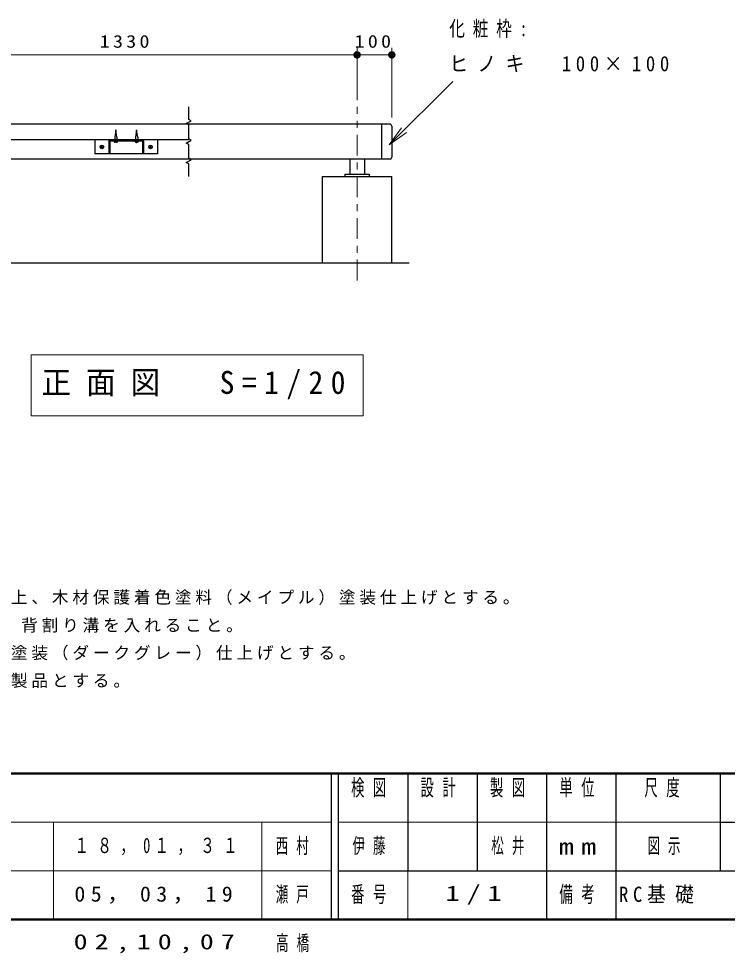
# Model space of a CAD drawing. Units: millimetres on the paper, scale 1:20. Extents: x -365 to 0, y -5 to 257.
# Drawn here: x -283.5 to -181.5, y -4.9 to 129.7 of the extents above; entities that cross this region are included whole.
import ezdxf

# ---------------------------------------------------------------- set-up
doc = ezdxf.new("R2010")
doc.units = ezdxf.units.MM
doc.linetypes.add('USER2', pattern=[6, 3, -1, 1, -1])
doc.layers.add('LY_1', color=7, linetype='Continuous', lineweight=25)
doc.layers.add('LY_3', color=7, linetype='Continuous', lineweight=13)
doc.styles.add('ＭＳ ゴシック', font='')
doc.styles.get('ＭＳ ゴシック').set_extended_font_data('MS Gothic')

# ---------------------------------------------------------------- blocks, each defined once
blk = doc.blocks.new('open_arrow')
at = {"color": 0, "linetype": 'Continuous', "lineweight": -2}
blk.add_lwpolyline([(7.5, 1.25), (0, 0), (7.5, -1.25)], dxfattribs=at)
blk = doc.blocks.new('filled_dot')
at = {"color": 0, "linetype": 'Continuous', "lineweight": -2, "const_width": 1.25}
blk.add_lwpolyline([(-0.625, 0, 1), (0.625, 0, 1)], format="xyb", close=True, dxfattribs=at)

msp = doc.modelspace()

# ---------------------------------------------------------------- linework, layer by layer
at = {"layer": 'LY_1', "lineweight": 13}
for p, q in [((-234.787, 118.036), (-234.787, 125.536)), ((-229.787, 115.536), (-229.787, 125.536)), ((-301.287, 124.536), (-234.787, 124.536)), ((-234.787, 124.536), (-229.787, 124.536)), ((-230.16, 111.567), (-221.02, 120.707)), ((-281.715, 81.347), (-281.715, 72.547)), ((-233.915, 81.347), (-281.715, 81.347)), ((-233.915, 72.547), (-233.915, 81.347)), ((-281.715, 72.547), (-233.915, 72.547))]:
    msp.add_line(p, q, dxfattribs=at)
at = {"layer": 'LY_1', "linetype": 'USER2', "lineweight": 13}
msp.add_line((-234.787, 92.036), (-234.787, 117.036), dxfattribs=at)
at = {"layer": 'LY_1'}
for p, q in [((-230.037, 114.536), (-301.037, 114.536)), ((-231.251, 114.536), (-231.251, 109.536)), ((-269.537, 113.726), (-269.692, 112.66)), ((-269.382, 112.66), (-269.537, 113.726)), ((-266.537, 113.726), (-266.692, 112.66)), ((-266.382, 112.66), (-266.537, 113.726)), ((-229.787, 114.286), (-229.787, 109.786)), ((-259.037, 112.286), (-302.037, 112.286)), ((-272.537, 112.286), (-272.537, 110.286)), ((-270.537, 112.126), (-270.537, 110.286)), ((-270.377, 112.126), (-270.377, 110.286)), ((-265.697, 112.126), (-270.377, 112.126)), ((-269.796, 112.058), (-269.799, 112.126)), ((-269.692, 112.66), (-269.692, 112.286)), ((-269.507, 112.036), (-269.567, 112.036)), ((-269.567, 111.932), (-269.567, 112.036)), ((-269.507, 111.932), (-269.507, 112.036)), ((-269.382, 112.66), (-269.382, 112.286)), ((-269.278, 112.058), (-269.274, 112.126)), ((-266.795, 112.058), (-266.799, 112.126)), ((-266.692, 112.66), (-266.692, 112.286)), ((-266.507, 112.036), (-266.567, 112.036)), ((-266.567, 111.932), (-266.567, 112.036)), ((-266.507, 111.932), (-266.507, 112.036)), ((-266.382, 112.66), (-266.382, 112.286)), ((-266.278, 112.058), (-266.274, 112.126)), ((-265.697, 112.126), (-265.697, 110.286)), ((-265.537, 112.126), (-265.537, 110.286)), ((-263.537, 112.286), (-263.537, 110.286)), ((-271.692, 111.286), (-271.382, 111.286)), ((-271.537, 111.131), (-271.537, 111.441)), ((-264.692, 111.286), (-264.382, 111.286)), ((-264.537, 111.441), (-264.537, 111.131)), ((-230.037, 109.536), (-306.037, 109.536)), ((-263.537, 110.286), (-272.537, 110.286)), ((-235.854, 109.536), (-235.854, 107.336)), ((-233.719, 109.536), (-233.719, 107.336)), ((-239.787, 107.036), (-229.787, 107.036)), ((-239.787, 94.536), (-239.787, 107.036)), ((-236.537, 107.336), (-236.537, 107.036)), ((-236.537, 107.336), (-233.037, 107.336)), ((-233.037, 107.336), (-233.037, 107.036)), ((-229.787, 94.536), (-229.787, 107.036)), ((-227.287, 94.536), (-311.287, 94.536))]:
    msp.add_line(p, q, dxfattribs=at)
msp.add_lwpolyline([(-259.037, 107.036), (-259.037, 108.836), (-259.383, 109.036), (-258.69, 109.436), (-259.037, 109.636), (-259.037, 111.636), (-259.383, 111.836), (-258.69, 112.236), (-259.037, 112.436), (-259.037, 114.436), (-259.383, 114.636), (-258.69, 115.036), (-259.037, 115.236), (-259.037, 117.036)], dxfattribs=at)
for centre in [(-271.537, 111.286), (-264.537, 111.286)]:
    msp.add_circle(centre, 0.263, dxfattribs=at)
for centre, radius, start, end in [((-230.037, 114.286), 0.25, 0, 89.99998), ((-270.377, 112.126), 0.16, 89.99998, 179.99996), ((-269.681, 112.064), 0.115, 182.99999, 255.74044), ((-269.537, 112.631), 0.7, 255.74044, 267.5437), ((-269.537, 112.631), 0.7, 272.45624, 284.25949), ((-269.393, 112.064), 0.115, 284.25949, 356.99995), ((-266.681, 112.064), 0.115, 182.99999, 255.74044), ((-266.537, 112.631), 0.7, 255.74044, 267.5437), ((-266.537, 112.631), 0.7, 272.45624, 284.25949), ((-266.393, 112.064), 0.115, 284.25949, 356.99995), ((-265.697, 112.126), 0.16, 0, 89.99998), ((-230.037, 109.786), 0.25, 270.00002, 0)]:
    msp.add_arc(centre, radius, start, end, dxfattribs=at)
at = {"layer": 'LY_3', "lineweight": 50}
for p, q in [((-365, 21), (0, 21)), ((-365, 0), (0, 0))]:
    msp.add_line(p, q, dxfattribs=at)
at = {"layer": 'LY_3', "lineweight": 25}
for p, q in [((-238.5, 21), (-238.5, 0)), ((-237.5, 21), (-237.5, 0)), ((-227.5, 21), (-227.5, 7)), ((-217.5, 21), (-217.5, 7)), ((-207.5, 21), (-207.5, 0)), ((-197.5, 21), (-197.5, 7)), ((-182.5, 21), (-182.5, 7)), ((-182.5, 14), (-70, 14)), ((-237.5, 7), (0, 7)), ((-197.5, 7), (-197.5, 0))]:
    msp.add_line(p, q, dxfattribs=at)
at = {"layer": 'LY_3'}
for p, q in [((-365, 14), (-238.5, 14)), ((-278.5, 14), (-278.5, 0)), ((-248.5, 14), (-248.5, 0)), ((-237.5, 14), (-182.5, 14)), ((-365, 7), (-238.5, 7)), ((-227.5, 7), (-227.5, 0))]:
    msp.add_line(p, q, dxfattribs=at)

# ---------------------------------------------------------------- block references
at = {"layer": 'LY_1', "lineweight": 13}
for name, p, xscale, yscale, rotation in [('filled_dot', (-234.787, 124.536), 0.431, 0.431, 180), ('filled_dot', (-229.787, 124.536), 0.431, 0.431, 180), ('open_arrow', (-230.16, 111.567), 0.4, 0.4, 45)]:
    msp.add_blockref(name, p, dxfattribs=dict(at, xscale=xscale, yscale=yscale, rotation=rotation))

# ---------------------------------------------------------------- texts
at = {"layer": 'LY_1', "style": 'ＭＳ ゴシック'}
for s, insert, char_height, attachment_point in [('\\T1.5;\\W0.75;化粧枠:', (-221.503, 128.207), 2.199, 4), ('\\T1.33;\\W1.15;1330', (-268.037, 125.536), 1.833, 8), ('\\T1.33;\\W1.15;100', (-232.287, 125.536), 1.833, 8), ('\\T1.5;\\W0.9;ヒノキ\u3000100×100', (-221.503, 123.207), 2.199, 4), ('\\T1.5;\\W0.95;正面図\u3000S=1/20', (-257.815, 76.947), 3.299, 5), ('\\T1.23;木材は、ヒノキ（一等材）とし、カンナ・ペーパーがけの上、木材保護着色塗料（メイプル）塗装仕上げとする。', (-361.422, 45.296), 1.76, 7), ('\\T1.23;木材角面は、全てＲ面取りとする。\\~化粧枠は、心材とし、背割り溝を入れること。', (-361.422, 41.296), 1.76, 7), ('\\T1.23;鋼材は、電気亜鉛メッキ処理の上、ポリエステル樹脂粉体塗装（ダークグレー）仕上げとする。', (-361.422, 37.296), 1.76, 7), ('\\T1.23;本製品は、（一社）日本公園施設業協会賠償責任保険加入製品とする。', (-361.422, 33.296), 1.76, 7), ('\\T1.57;\\W0.7;１８，0１，３１', (-275.5, 10.5), 2.199, 4), ('\\T1.64;\\W0.6;西村', (-246.5, 10.5), 2.199, 4), ('\\T1.64;\\W0.6;伊藤', (-232.5, 10.5), 2.199, 5), ('\\T1.64;\\W0.6;松井', (-212.5, 10.5), 2.199, 5), ('\\T1.64;\\W0.6;図示', (-190, 10.5), 2.199, 5), ('\\T1.5;\\W1.05;05，03，19', (-275.5, 3.5), 2.199, 4), ('\\T1.64;\\W0.6;瀬戸', (-246.5, 3.5), 2.199, 4), ('\\T1.5;\\W1.35;1/1', (-217.5, 3.5), 2.199, 5), ('\\T1.5;\\W0.9;RC基礎', (-191, 3.5), 2.199, 5), ('\\T1.5;\\W1.35;02,10,07', (-263.5, -3.5), 2.199, 5), ('\\T1.64;\\W0.6;高橋', (-243.5, -3.5), 2.199, 5)]:
    msp.add_mtext(s, dxfattribs=dict(at, insert=insert, char_height=char_height, attachment_point=attachment_point))
at = {"layer": 'LY_3', "char_height": 2.346, "style": 'ＭＳ ゴシック'}
for s, insert, attachment_point in [('\\T1.64;\\W0.6;検図', (-232.5, 20.167), 2), ('\\T1.64;\\W0.6;設計', (-222.5, 20.167), 2), ('\\T1.64;\\W0.6;製図', (-212.5, 20.167), 2), ('\\T1.64;\\W0.6;単位', (-202.5, 20.167), 2), ('\\T1.64;\\W0.6;尺度', (-190.25, 20.167), 2), ('\\T1.5;\\W1.35;mm', (-202.5, 10.5), 5), ('\\T1.64;\\W0.6;番号', (-232.5, 3.5), 5), ('\\T1.64;\\W0.6;備考', (-202.5, 3.5), 5)]:
    msp.add_mtext(s, dxfattribs=dict(at, insert=insert, attachment_point=attachment_point))

doc.saveas('drawing.dxf')
